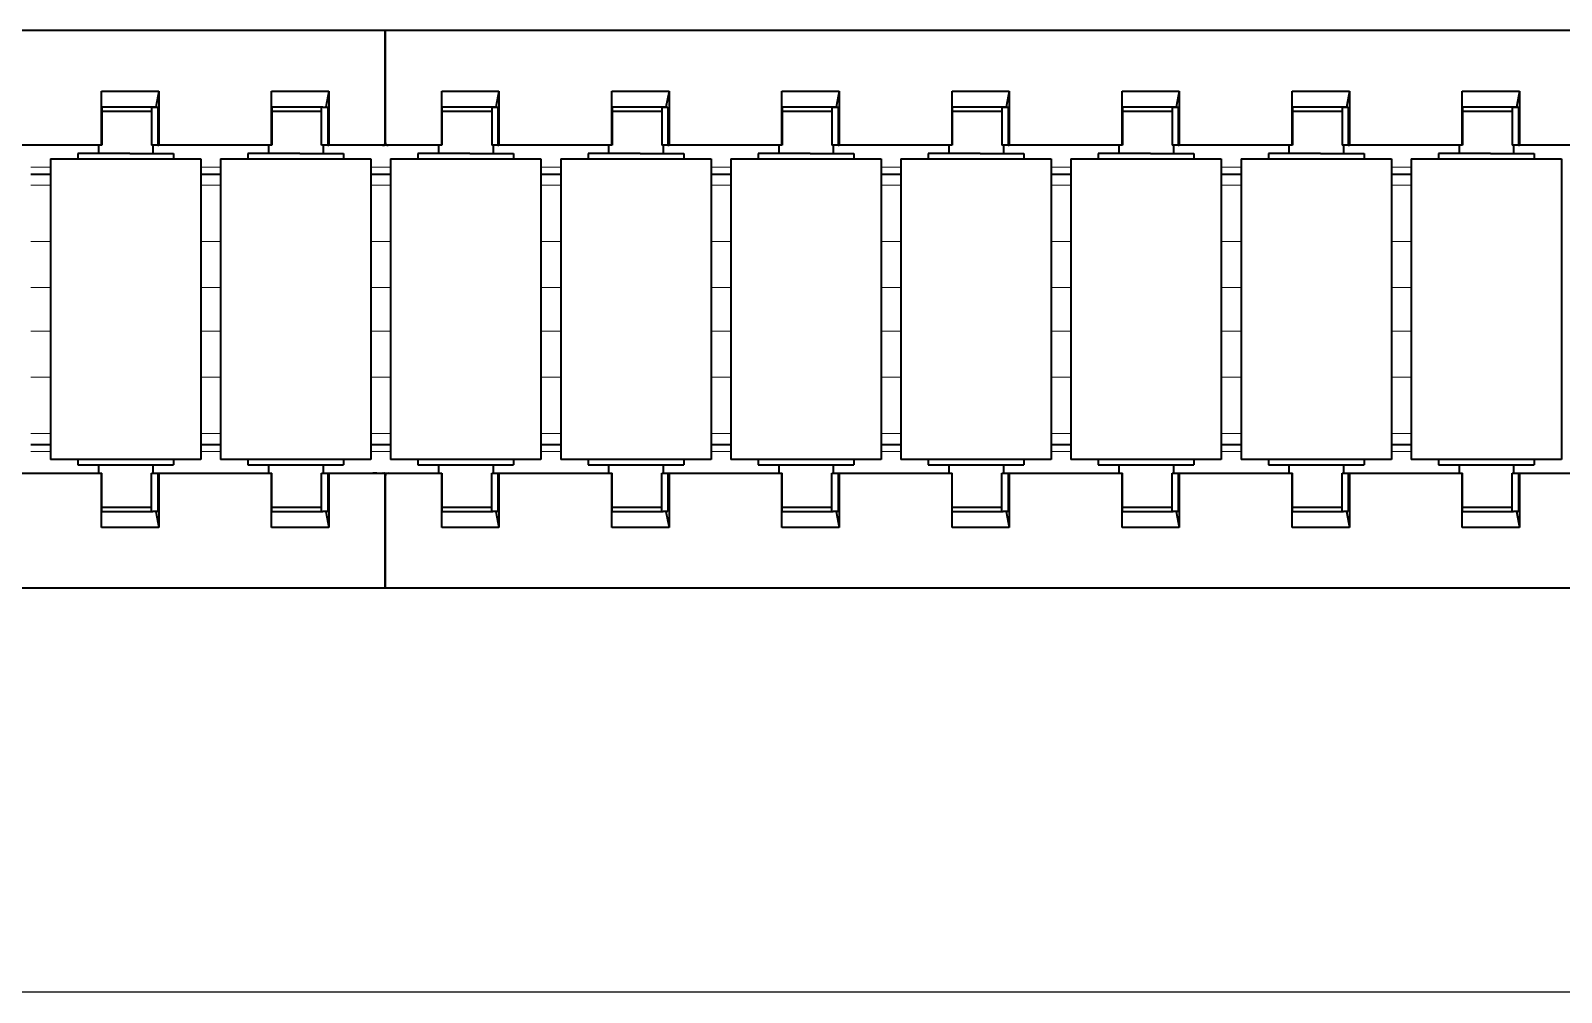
# Model space of a CAD drawing. Header units: inches. Extents: x 185496 to 352137, y 107182 to 179410.
# Drawn here: x 244704.1 to 244816.1, y 156778 to 156848.4 of the extents above; entities that cross this region are included whole.
import ezdxf

# ---------------------------------------------------------------- set-up
doc = ezdxf.new("R2010")
doc.units = ezdxf.units.IN
doc.header["$MEASUREMENT"] = 0

# ---------------------------------------------------------------- blocks, each defined once
blk = doc.blocks.new('liaojia')
at = {"color": 7, "lineweight": 35, "ltscale": 0.249049}
for p, q in [((799565.87, -280243.18), (799565.87, -280342.8)), ((799606.67, -280342.8), (799606.67, -280243.18)), ((799565.87, -280342.8), (799565.87, -280442.42)), ((799606.67, -280442.42), (799606.67, -280342.8))]:
    blk.add_line(p, q, dxfattribs=at)
at = {"color": 7, "lineweight": 35, "ltscale": 0.020671}
for p, q in [((799574.27, -280251.5), (799574.27, -280259.77)), ((799598.27, -280259.77), (799598.27, -280251.5)), ((799574.27, -280263.95), (799574.27, -280272.22)), ((799598.27, -280272.22), (799598.27, -280263.95)), ((799574.27, -280276.4), (799574.27, -280284.67)), ((799598.27, -280284.67), (799598.27, -280276.4)), ((799574.27, -280288.86), (799574.27, -280297.13)), ((799598.27, -280297.13), (799598.27, -280288.86)), ((799574.27, -280301.31), (799574.27, -280309.58)), ((799598.27, -280309.58), (799598.27, -280301.31)), ((799574.27, -280313.76), (799574.27, -280322.03)), ((799598.27, -280322.03), (799598.27, -280313.76)), ((799574.27, -280326.21), (799574.27, -280334.48)), ((799598.27, -280334.48), (799598.27, -280326.21)), ((799574.27, -280351.12), (799574.27, -280359.39)), ((799598.27, -280359.39), (799598.27, -280351.12)), ((799574.27, -280363.57), (799574.27, -280371.84)), ((799598.27, -280371.84), (799598.27, -280363.57))]:
    blk.add_line(p, q, dxfattribs=at)
at = {"color": 7, "lineweight": 35, "ltscale": 0.012552}
for p, q in [((799575.27, -280261.71), (799575.27, -280256.69)), ((799597.27, -280256.69), (799597.27, -280261.71)), ((799575.27, -280274.16), (799575.27, -280269.14)), ((799597.27, -280269.14), (799597.27, -280274.16)), ((799575.27, -280311.52), (799575.27, -280306.5)), ((799597.27, -280306.5), (799597.27, -280311.52)), ((799575.27, -280336.43), (799575.27, -280331.41)), ((799597.27, -280331.41), (799597.27, -280336.43)), ((799575.27, -280348.88), (799575.27, -280343.86)), ((799597.27, -280343.86), (799597.27, -280348.88)), ((799575.27, -280361.33), (799575.27, -280356.31)), ((799597.27, -280356.31), (799597.27, -280361.33))]:
    blk.add_line(p, q, dxfattribs=at)
at = {"color": 7, "lineweight": 35, "ltscale": 0.055}
for p, q in [((799575.27, -280256.69), (799597.27, -280256.69)), ((799575.27, -280267.69), (799597.27, -280267.69)), ((799575.27, -280269.14), (799597.27, -280269.14)), ((799575.27, -280280.14), (799597.27, -280280.14)), ((799575.27, -280281.6), (799597.27, -280281.6)), ((799575.27, -280292.6), (799597.27, -280292.6)), ((799575.27, -280294.05), (799597.27, -280294.05)), ((799575.27, -280305.05), (799597.27, -280305.05)), ((799575.27, -280306.5), (799597.27, -280306.5)), ((799575.27, -280317.5), (799597.27, -280317.5)), ((799575.27, -280318.95), (799597.27, -280318.95)), ((799575.27, -280329.95), (799597.27, -280329.95)), ((799575.27, -280331.41), (799597.27, -280331.41)), ((799575.27, -280342.41), (799597.27, -280342.41)), ((799575.27, -280343.86), (799597.27, -280343.86)), ((799575.27, -280354.86), (799597.27, -280354.86)), ((799575.27, -280356.31), (799597.27, -280356.31)), ((799575.27, -280367.31), (799597.27, -280367.31))]:
    blk.add_line(p, q, dxfattribs=at)
at = {"color": 7, "lineweight": 35, "ltscale": 0.007987}
for p, q in [((799574.87, -280261.89), (799574.87, -280258.69)), ((799597.67, -280261.89), (799597.67, -280258.69)), ((799574.87, -280274.34), (799574.87, -280271.14)), ((799597.67, -280274.34), (799597.67, -280271.14)), ((799574.87, -280286.79), (799574.87, -280283.6)), ((799597.67, -280286.79), (799597.67, -280283.6)), ((799574.87, -280299.24), (799574.87, -280296.05)), ((799597.67, -280299.24), (799597.67, -280296.05)), ((799574.87, -280324.15), (799574.87, -280320.95)), ((799597.67, -280324.15), (799597.67, -280320.95)), ((799574.87, -280336.6), (799574.87, -280333.41)), ((799597.67, -280336.6), (799597.67, -280333.41)), ((799574.87, -280361.51), (799574.87, -280358.31)), ((799597.67, -280361.51), (799597.67, -280358.31))]:
    blk.add_line(p, q, dxfattribs=at)
at = {"color": 7, "lineweight": 35, "ltscale": 0.000999832}
for p, q in [((799574.87, -280258.69), (799575.27, -280258.69)), ((799574.87, -280265.69), (799575.27, -280265.69)), ((799574.87, -280271.14), (799575.27, -280271.14)), ((799574.87, -280278.14), (799575.27, -280278.14)), ((799574.87, -280283.6), (799575.27, -280283.6)), ((799574.87, -280290.6), (799575.27, -280290.6)), ((799574.87, -280296.05), (799575.27, -280296.05)), ((799574.87, -280303.05), (799575.27, -280303.05)), ((799574.87, -280308.5), (799575.27, -280308.5)), ((799574.87, -280315.5), (799575.27, -280315.5)), ((799574.87, -280320.95), (799575.27, -280320.95)), ((799574.87, -280327.95), (799575.27, -280327.95)), ((799574.87, -280333.41), (799575.27, -280333.41)), ((799574.87, -280340.41), (799575.27, -280340.41)), ((799574.87, -280345.86), (799575.27, -280345.86)), ((799574.87, -280352.86), (799575.27, -280352.86)), ((799574.87, -280358.31), (799575.27, -280358.31)), ((799574.87, -280365.31), (799575.27, -280365.31))]:
    blk.add_line(p, q, dxfattribs=at)
at = {"color": 7, "lineweight": 35, "ltscale": 0.001}
for p, q in [((799597.27, -280258.69), (799597.67, -280258.69)), ((799597.27, -280265.69), (799597.67, -280265.69)), ((799597.27, -280271.14), (799597.67, -280271.14)), ((799597.27, -280278.14), (799597.67, -280278.14)), ((799597.27, -280283.6), (799597.67, -280283.6)), ((799597.27, -280290.6), (799597.67, -280290.6)), ((799597.27, -280296.05), (799597.67, -280296.05)), ((799597.27, -280303.05), (799597.67, -280303.05)), ((799597.27, -280308.5), (799597.67, -280308.5)), ((799597.27, -280315.5), (799597.67, -280315.5)), ((799597.27, -280320.95), (799597.67, -280320.95)), ((799597.27, -280327.95), (799597.67, -280327.95)), ((799597.27, -280333.41), (799597.67, -280333.41)), ((799597.27, -280340.41), (799597.67, -280340.41)), ((799597.27, -280345.86), (799597.67, -280345.86)), ((799597.27, -280352.86), (799597.67, -280352.86)), ((799597.27, -280358.31), (799597.67, -280358.31)), ((799597.27, -280365.31), (799597.67, -280365.31))]:
    blk.add_line(p, q, dxfattribs=at)
at = {"color": 7, "lineweight": 35, "ltscale": 0.002965}
for p, q in [((799570.31, -280259.77), (799571.47, -280259.99)), ((799601.07, -280259.99), (799602.24, -280259.77)), ((799570.31, -280272.22), (799571.47, -280272.44)), ((799601.07, -280272.44), (799602.24, -280272.22)), ((799570.31, -280284.67), (799571.47, -280284.89)), ((799601.07, -280284.89), (799602.24, -280284.67)), ((799570.31, -280297.13), (799571.47, -280297.34)), ((799601.07, -280297.34), (799602.24, -280297.13)), ((799570.31, -280309.58), (799571.47, -280309.8)), ((799601.07, -280309.8), (799602.24, -280309.58)), ((799570.31, -280322.03), (799571.47, -280322.25)), ((799601.07, -280322.25), (799602.24, -280322.03)), ((799570.31, -280334.48), (799571.47, -280334.7)), ((799601.07, -280334.7), (799602.24, -280334.48)), ((799570.31, -280346.94), (799571.47, -280347.15)), ((799601.07, -280347.15), (799602.24, -280346.94)), ((799570.31, -280359.39), (799571.47, -280359.61)), ((799601.07, -280359.61), (799602.24, -280359.39))]:
    blk.add_line(p, q, dxfattribs=at)
at = {"color": 7, "lineweight": 35, "ltscale": 0.009914}
for p, q in [((799570.31, -280259.77), (799574.27, -280259.77)), ((799598.27, -280259.77), (799602.24, -280259.77)), ((799574.27, -280263.95), (799570.31, -280263.95)), ((799602.24, -280263.95), (799598.27, -280263.95)), ((799570.31, -280272.22), (799574.27, -280272.22)), ((799598.27, -280272.22), (799602.24, -280272.22)), ((799574.27, -280276.4), (799570.31, -280276.4)), ((799602.24, -280276.4), (799598.27, -280276.4)), ((799570.31, -280284.67), (799574.27, -280284.67)), ((799598.27, -280284.67), (799602.24, -280284.67)), ((799574.27, -280288.86), (799570.31, -280288.86)), ((799602.24, -280288.86), (799598.27, -280288.86)), ((799570.31, -280297.13), (799574.27, -280297.13)), ((799598.27, -280297.13), (799602.24, -280297.13)), ((799574.27, -280301.31), (799570.31, -280301.31)), ((799602.24, -280301.31), (799598.27, -280301.31)), ((799570.31, -280309.58), (799574.27, -280309.58)), ((799598.27, -280309.58), (799602.24, -280309.58)), ((799574.27, -280313.76), (799570.31, -280313.76)), ((799602.24, -280313.76), (799598.27, -280313.76)), ((799570.31, -280322.03), (799574.27, -280322.03)), ((799598.27, -280322.03), (799602.24, -280322.03)), ((799574.27, -280326.21), (799570.31, -280326.21)), ((799602.24, -280326.21), (799598.27, -280326.21)), ((799570.31, -280334.48), (799574.27, -280334.48)), ((799598.27, -280334.48), (799602.24, -280334.48)), ((799574.27, -280338.67), (799570.31, -280338.67)), ((799602.24, -280338.67), (799598.27, -280338.67)), ((799570.31, -280346.94), (799574.27, -280346.94)), ((799598.27, -280346.94), (799602.24, -280346.94)), ((799574.27, -280351.12), (799570.31, -280351.12)), ((799602.24, -280351.12), (799598.27, -280351.12)), ((799570.31, -280359.39), (799574.27, -280359.39)), ((799598.27, -280359.39), (799602.24, -280359.39)), ((799574.27, -280363.57), (799570.31, -280363.57)), ((799602.24, -280363.57), (799598.27, -280363.57))]:
    blk.add_line(p, q, dxfattribs=at)
at = {"color": 7, "lineweight": 35, "ltscale": 0.01046}
for p, q in [((799570.31, -280263.95), (799570.31, -280259.77)), ((799602.24, -280259.77), (799602.24, -280263.95)), ((799570.31, -280276.4), (799570.31, -280272.22)), ((799602.24, -280272.22), (799602.24, -280276.4)), ((799570.31, -280288.86), (799570.31, -280284.67)), ((799602.24, -280284.67), (799602.24, -280288.86)), ((799570.31, -280301.31), (799570.31, -280297.13)), ((799602.24, -280297.13), (799602.24, -280301.31)), ((799570.31, -280313.76), (799570.31, -280309.58)), ((799602.24, -280309.58), (799602.24, -280313.76)), ((799570.31, -280326.21), (799570.31, -280322.03)), ((799602.24, -280322.03), (799602.24, -280326.21)), ((799570.31, -280338.67), (799570.31, -280334.48)), ((799602.24, -280334.48), (799602.24, -280338.67)), ((799570.31, -280351.12), (799570.31, -280346.94)), ((799602.24, -280346.94), (799602.24, -280351.12)), ((799570.31, -280363.57), (799570.31, -280359.39)), ((799602.24, -280359.39), (799602.24, -280363.57))]:
    blk.add_line(p, q, dxfattribs=at)
at = {"color": 7, "lineweight": 35, "ltscale": 0.007}
for p, q in [((799571.47, -280259.84), (799574.27, -280259.84)), ((799571.47, -280260.3), (799574.27, -280260.3)), ((799598.27, -280259.84), (799601.07, -280259.84)), ((799601.07, -280260.3), (799598.27, -280260.3)), ((799571.47, -280263.94), (799574.27, -280263.94)), ((799601.07, -280263.94), (799598.27, -280263.94)), ((799571.47, -280272.3), (799574.27, -280272.3)), ((799571.47, -280272.75), (799574.27, -280272.75)), ((799598.27, -280272.3), (799601.07, -280272.3)), ((799601.07, -280272.75), (799598.27, -280272.75)), ((799571.47, -280276.39), (799574.27, -280276.39)), ((799601.07, -280276.39), (799598.27, -280276.39)), ((799571.47, -280284.75), (799574.27, -280284.75)), ((799598.27, -280284.75), (799601.07, -280284.75)), ((799571.47, -280285.2), (799574.27, -280285.2)), ((799601.07, -280285.2), (799598.27, -280285.2)), ((799571.47, -280288.84), (799574.27, -280288.84)), ((799601.07, -280288.84), (799598.27, -280288.84)), ((799571.47, -280297.2), (799574.27, -280297.2)), ((799598.27, -280297.2), (799601.07, -280297.2)), ((799571.47, -280297.66), (799574.27, -280297.66)), ((799601.07, -280297.66), (799598.27, -280297.66)), ((799571.47, -280301.29), (799574.27, -280301.29)), ((799601.07, -280301.29), (799598.27, -280301.29)), ((799571.47, -280309.65), (799574.27, -280309.65)), ((799598.27, -280309.65), (799601.07, -280309.65)), ((799571.47, -280310.11), (799574.27, -280310.11)), ((799601.07, -280310.11), (799598.27, -280310.11)), ((799571.47, -280313.75), (799574.27, -280313.75)), ((799601.07, -280313.75), (799598.27, -280313.75)), ((799571.47, -280322.11), (799574.27, -280322.11)), ((799598.27, -280322.11), (799601.07, -280322.11)), ((799571.47, -280322.56), (799574.27, -280322.56)), ((799601.07, -280322.56), (799598.27, -280322.56)), ((799571.47, -280326.2), (799574.27, -280326.2)), ((799601.07, -280326.2), (799598.27, -280326.2)), ((799571.47, -280334.56), (799574.27, -280334.56)), ((799571.47, -280335.01), (799574.27, -280335.01)), ((799598.27, -280334.56), (799601.07, -280334.56)), ((799601.07, -280335.01), (799598.27, -280335.01)), ((799571.47, -280338.65), (799574.27, -280338.65)), ((799598.27, -280338.65), (799601.07, -280338.65)), ((799571.47, -280347.01), (799574.27, -280347.01)), ((799574.27, -280347.47), (799571.47, -280347.47)), ((799598.27, -280347.01), (799601.07, -280347.01)), ((799601.07, -280347.47), (799598.27, -280347.47)), ((799571.47, -280351.1), (799574.27, -280351.1)), ((799601.07, -280351.1), (799598.27, -280351.1)), ((799571.47, -280359.46), (799574.27, -280359.46)), ((799571.47, -280359.92), (799574.27, -280359.92)), ((799598.27, -280359.46), (799601.07, -280359.46)), ((799601.07, -280359.92), (799598.27, -280359.92)), ((799571.47, -280363.56), (799574.27, -280363.56)), ((799601.07, -280363.56), (799598.27, -280363.56))]:
    blk.add_line(p, q, dxfattribs=at)
at = {"color": 7, "lineweight": 35, "ltscale": 0.000893784}
for p, q in [((799571.47, -280260.2), (799571.47, -280259.84)), ((799601.07, -280259.84), (799601.07, -280260.2)), ((799571.47, -280272.65), (799571.47, -280272.3)), ((799601.07, -280272.3), (799601.07, -280272.65)), ((799571.47, -280297.56), (799571.47, -280297.2)), ((799601.07, -280297.2), (799601.07, -280297.56))]:
    blk.add_line(p, q, dxfattribs=at)
at = {"color": 7, "lineweight": 35, "ltscale": 0.000356865}
for p, q in [((799571.47, -280259.99), (799571.47, -280259.84)), ((799571.47, -280272.44), (799571.47, -280272.3)), ((799571.47, -280284.89), (799571.47, -280284.75)), ((799571.47, -280297.34), (799571.47, -280297.2)), ((799571.47, -280334.7), (799571.47, -280334.56)), ((799571.47, -280347.15), (799571.47, -280347.01)), ((799571.47, -280359.61), (799571.47, -280359.46))]:
    blk.add_line(p, q, dxfattribs=at)
at = {"color": 7, "lineweight": 35, "ltscale": 0.000536919}
for p, q in [((799571.47, -280259.99), (799571.47, -280260.2)), ((799571.47, -280272.44), (799571.47, -280272.65)), ((799571.47, -280297.34), (799571.47, -280297.56)), ((799571.47, -280309.8), (799571.47, -280310.01))]:
    blk.add_line(p, q, dxfattribs=at)
at = {"color": 7, "lineweight": 35, "ltscale": 0.009386}
for p, q in [((799571.47, -280260.2), (799571.47, -280263.96)), ((799601.07, -280263.96), (799601.07, -280260.2)), ((799571.47, -280272.65), (799571.47, -280276.41)), ((799601.07, -280276.41), (799601.07, -280272.65)), ((799571.47, -280285.11), (799571.47, -280288.86)), ((799601.07, -280288.86), (799601.07, -280285.11)), ((799571.47, -280297.56), (799571.47, -280301.31)), ((799601.07, -280301.31), (799601.07, -280297.56)), ((799571.47, -280310.01), (799571.47, -280313.76)), ((799601.07, -280313.76), (799601.07, -280310.01)), ((799571.47, -280322.46), (799571.47, -280326.22)), ((799601.07, -280326.22), (799601.07, -280322.46)), ((799571.47, -280334.92), (799571.47, -280338.67)), ((799601.07, -280338.67), (799601.07, -280334.92)), ((799571.47, -280347.37), (799571.47, -280351.12)), ((799601.07, -280351.12), (799601.07, -280347.37)), ((799571.47, -280359.82), (799571.47, -280363.57)), ((799601.07, -280363.57), (799601.07, -280359.82))]:
    blk.add_line(p, q, dxfattribs=at)
at = {"color": 7, "lineweight": 35, "ltscale": 0.005168}
for p, q in [((799571.77, -280262.37), (799571.77, -280260.3)), ((799571.77, -280274.82), (799571.77, -280272.75)), ((799571.77, -280287.27), (799571.77, -280285.2)), ((799571.77, -280299.72), (799571.77, -280297.66)), ((799571.77, -280312.18), (799571.77, -280310.11)), ((799571.77, -280324.63), (799571.77, -280322.56)), ((799571.77, -280337.08), (799571.77, -280335.01)), ((799571.77, -280349.53), (799571.77, -280347.47)), ((799571.77, -280361.99), (799571.77, -280359.92))]:
    blk.add_line(p, q, dxfattribs=at)
at = {"color": 7, "lineweight": 35, "ltscale": 0.004297}
for p, q in [((799571.77, -280262.02), (799571.77, -280260.3)), ((799600.77, -280260.3), (799600.77, -280262.02)), ((799571.77, -280274.47), (799571.77, -280272.75)), ((799600.77, -280272.75), (799600.77, -280274.47)), ((799571.77, -280286.92), (799571.77, -280285.2)), ((799600.77, -280285.2), (799600.77, -280286.92)), ((799571.77, -280299.37), (799571.77, -280297.66)), ((799600.77, -280297.66), (799600.77, -280299.37)), ((799571.77, -280311.83), (799571.77, -280310.11)), ((799600.77, -280310.11), (799600.77, -280311.83)), ((799571.77, -280324.28), (799571.77, -280322.56)), ((799600.77, -280322.56), (799600.77, -280324.28)), ((799571.77, -280336.73), (799571.77, -280335.01)), ((799600.77, -280335.01), (799600.77, -280336.73)), ((799571.77, -280349.18), (799571.77, -280347.47)), ((799600.77, -280347.47), (799600.77, -280349.18)), ((799571.77, -280361.64), (799571.77, -280359.92)), ((799600.77, -280359.92), (799600.77, -280361.64))]:
    blk.add_line(p, q, dxfattribs=at)
at = {"color": 7, "lineweight": 35, "ltscale": 0.000187874}
for p, q in [((799574.27, -280259.84), (799574.27, -280259.77)), ((799598.27, -280259.84), (799598.27, -280259.77)), ((799574.27, -280272.3), (799574.27, -280272.22)), ((799598.27, -280272.3), (799598.27, -280272.22)), ((799574.27, -280284.75), (799574.27, -280284.67)), ((799598.27, -280284.75), (799598.27, -280284.67)), ((799574.27, -280297.2), (799574.27, -280297.13)), ((799598.27, -280297.2), (799598.27, -280297.13)), ((799574.27, -280334.56), (799574.27, -280334.48)), ((799598.27, -280334.56), (799598.27, -280334.48)), ((799574.27, -280347.01), (799574.27, -280346.94)), ((799598.27, -280347.01), (799598.27, -280346.94)), ((799574.27, -280359.46), (799574.27, -280359.39)), ((799598.27, -280359.46), (799598.27, -280359.39))]:
    blk.add_line(p, q, dxfattribs=at)
at = {"color": 7, "lineweight": 35, "ltscale": 0.001138}
for p, q in [((799574.27, -280259.84), (799574.27, -280260.3)), ((799598.27, -280260.3), (799598.27, -280259.84)), ((799574.27, -280272.3), (799574.27, -280272.75)), ((799598.27, -280272.75), (799598.27, -280272.3)), ((799574.27, -280284.75), (799574.27, -280285.2)), ((799598.27, -280285.2), (799598.27, -280284.75)), ((799574.27, -280297.2), (799574.27, -280297.66)), ((799598.27, -280297.66), (799598.27, -280297.2)), ((799574.27, -280309.65), (799574.27, -280310.11)), ((799598.27, -280310.11), (799598.27, -280309.65)), ((799574.27, -280322.11), (799574.27, -280322.56)), ((799598.27, -280322.56), (799598.27, -280322.11)), ((799574.27, -280334.56), (799574.27, -280335.01)), ((799598.27, -280335.01), (799598.27, -280334.56)), ((799574.27, -280347.01), (799574.27, -280347.47)), ((799598.27, -280347.47), (799598.27, -280347.01)), ((799574.27, -280359.46), (799574.27, -280359.92)), ((799598.27, -280359.92), (799598.27, -280359.46))]:
    blk.add_line(p, q, dxfattribs=at)
at = {"color": 7, "lineweight": 35, "ltscale": 0.0015}
for p, q in [((799574.27, -280260.19), (799574.87, -280260.19)), ((799597.67, -280260.19), (799598.27, -280260.19)), ((799574.27, -280264.19), (799574.87, -280264.19)), ((799597.67, -280264.19), (799598.27, -280264.19)), ((799574.27, -280272.64), (799574.87, -280272.64)), ((799597.67, -280272.64), (799598.27, -280272.64)), ((799574.27, -280276.64), (799574.87, -280276.64)), ((799597.67, -280276.64), (799598.27, -280276.64)), ((799574.27, -280285.1), (799574.87, -280285.1)), ((799597.67, -280285.1), (799598.27, -280285.1)), ((799574.27, -280289.1), (799574.87, -280289.1)), ((799597.67, -280289.1), (799598.27, -280289.1)), ((799574.27, -280297.55), (799574.87, -280297.55)), ((799597.67, -280297.55), (799598.27, -280297.55)), ((799574.27, -280301.55), (799574.87, -280301.55)), ((799597.67, -280301.55), (799598.27, -280301.55)), ((799574.27, -280310), (799574.87, -280310)), ((799597.67, -280310), (799598.27, -280310)), ((799574.27, -280314), (799574.87, -280314)), ((799597.67, -280314), (799598.27, -280314)), ((799574.27, -280322.45), (799574.87, -280322.45)), ((799597.67, -280322.45), (799598.27, -280322.45)), ((799574.27, -280326.45), (799574.87, -280326.45)), ((799597.67, -280326.45), (799598.27, -280326.45)), ((799574.27, -280334.91), (799574.87, -280334.91)), ((799597.67, -280334.91), (799598.27, -280334.91)), ((799574.27, -280338.91), (799574.87, -280338.91)), ((799597.67, -280338.91), (799598.27, -280338.91)), ((799574.27, -280347.36), (799574.87, -280347.36)), ((799597.67, -280347.36), (799598.27, -280347.36)), ((799574.27, -280351.36), (799574.87, -280351.36)), ((799597.67, -280351.36), (799598.27, -280351.36)), ((799574.27, -280359.81), (799574.87, -280359.81)), ((799597.67, -280359.81), (799598.27, -280359.81)), ((799574.27, -280363.81), (799574.87, -280363.81)), ((799597.67, -280363.81), (799598.27, -280363.81))]:
    blk.add_line(p, q, dxfattribs=at)
at = {"color": 7, "lineweight": 35, "ltscale": 0.000243759}
for p, q in [((799601.07, -280260.3), (799601.07, -280260.2)), ((799601.07, -280272.75), (799601.07, -280272.65)), ((799601.07, -280285.2), (799601.07, -280285.11)), ((799601.07, -280297.66), (799601.07, -280297.56)), ((799601.07, -280359.92), (799601.07, -280359.82))]:
    blk.add_line(p, q, dxfattribs=at)
at = {"color": 7, "lineweight": 13, "ltscale": 0.009093}
for p, q in [((799601.07, -280263.94), (799601.07, -280260.3)), ((799601.07, -280276.39), (799601.07, -280272.75)), ((799601.07, -280288.84), (799601.07, -280285.2)), ((799601.07, -280301.29), (799601.07, -280297.66)), ((799601.07, -280313.75), (799601.07, -280310.11)), ((799601.07, -280326.2), (799601.07, -280322.56)), ((799601.07, -280338.65), (799601.07, -280335.01)), ((799601.07, -280351.1), (799601.07, -280347.47)), ((799601.07, -280363.56), (799601.07, -280359.92))]:
    blk.add_line(p, q, dxfattribs=at)
at = {"color": 7, "lineweight": 35, "ltscale": 0.004796}
for p, q in [((799571.77, -280263.94), (799571.77, -280262.02)), ((799600.77, -280262.02), (799600.77, -280263.94)), ((799571.77, -280276.39), (799571.77, -280274.47)), ((799600.77, -280274.47), (799600.77, -280276.39)), ((799571.77, -280288.84), (799571.77, -280286.92)), ((799600.77, -280286.92), (799600.77, -280288.84)), ((799571.77, -280301.29), (799571.77, -280299.37)), ((799600.77, -280299.37), (799600.77, -280301.29)), ((799571.77, -280313.75), (799571.77, -280311.83)), ((799600.77, -280311.83), (799600.77, -280313.75)), ((799571.77, -280338.65), (799571.77, -280336.73)), ((799600.77, -280336.73), (799600.77, -280338.65)), ((799571.77, -280351.1), (799571.77, -280349.18)), ((799600.77, -280349.18), (799600.77, -280351.1)), ((799571.77, -280363.56), (799571.77, -280361.64)), ((799600.77, -280361.64), (799600.77, -280363.56))]:
    blk.add_line(p, q, dxfattribs=at)
at = {"color": 7, "lineweight": 35, "ltscale": 0.003925}
for p, q in [((799571.77, -280263.94), (799571.77, -280262.37)), ((799571.77, -280276.39), (799571.77, -280274.82)), ((799571.77, -280288.84), (799571.77, -280287.27)), ((799571.77, -280301.29), (799571.77, -280299.72)), ((799571.77, -280313.75), (799571.77, -280312.18)), ((799571.77, -280326.2), (799571.77, -280324.63)), ((799571.77, -280338.65), (799571.77, -280337.08)), ((799571.77, -280351.1), (799571.77, -280349.53)), ((799571.77, -280363.56), (799571.77, -280361.99))]:
    blk.add_line(p, q, dxfattribs=at)
at = {"color": 7, "lineweight": 35, "ltscale": 0.009513}
for p, q in [((799574.87, -280261.89), (799574.87, -280265.69)), ((799597.67, -280265.69), (799597.67, -280261.89)), ((799574.87, -280274.34), (799574.87, -280278.14)), ((799597.67, -280278.14), (799597.67, -280274.34)), ((799574.87, -280286.79), (799574.87, -280290.6)), ((799597.67, -280290.6), (799597.67, -280286.79)), ((799574.87, -280299.24), (799574.87, -280303.05)), ((799597.67, -280303.05), (799597.67, -280299.24)), ((799574.87, -280311.7), (799574.87, -280315.5)), ((799597.67, -280315.5), (799597.67, -280311.7)), ((799574.87, -280324.15), (799574.87, -280327.95)), ((799597.67, -280327.95), (799597.67, -280324.15)), ((799574.87, -280336.6), (799574.87, -280340.41)), ((799597.67, -280340.41), (799597.67, -280336.6)), ((799574.87, -280361.51), (799574.87, -280365.31)), ((799597.67, -280365.31), (799597.67, -280361.51))]:
    blk.add_line(p, q, dxfattribs=at)
at = {"color": 7, "lineweight": 35, "ltscale": 0.014948}
for p, q in [((799575.27, -280267.69), (799575.27, -280261.71)), ((799597.27, -280261.71), (799597.27, -280267.69)), ((799575.27, -280280.14), (799575.27, -280274.16)), ((799597.27, -280274.16), (799597.27, -280280.14)), ((799575.27, -280292.6), (799575.27, -280286.62)), ((799597.27, -280286.62), (799597.27, -280292.6)), ((799575.27, -280305.05), (799575.27, -280299.07)), ((799597.27, -280299.07), (799597.27, -280305.05)), ((799575.27, -280317.5), (799575.27, -280311.52)), ((799597.27, -280311.52), (799597.27, -280317.5)), ((799575.27, -280329.95), (799575.27, -280323.97)), ((799597.27, -280323.97), (799597.27, -280329.95)), ((799575.27, -280342.41), (799575.27, -280336.43)), ((799597.27, -280336.43), (799597.27, -280342.41)), ((799575.27, -280354.86), (799575.27, -280348.88)), ((799597.27, -280348.88), (799597.27, -280354.86)), ((799575.27, -280367.31), (799575.27, -280361.33)), ((799597.27, -280361.33), (799597.27, -280367.31))]:
    blk.add_line(p, q, dxfattribs=at)
at = {"color": 7, "lineweight": 35, "ltscale": 4.15802e-05}
for p, q in [((799574.27, -280263.94), (799574.27, -280263.95)), ((799598.27, -280263.95), (799598.27, -280263.94)), ((799601.07, -280263.94), (799601.07, -280263.95)), ((799574.27, -280276.39), (799574.27, -280276.4)), ((799598.27, -280276.4), (799598.27, -280276.39)), ((799601.07, -280276.39), (799601.07, -280276.4)), ((799574.27, -280301.29), (799574.27, -280301.31)), ((799598.27, -280301.31), (799598.27, -280301.29)), ((799601.07, -280301.29), (799601.07, -280301.31))]:
    blk.add_line(p, q, dxfattribs=at)
at = {"color": 7, "lineweight": 13, "ltscale": 0.003631}
for p, q in [((799575.87, -280269.14), (799575.87, -280267.69)), ((799577.19, -280269.14), (799577.19, -280267.69)), ((799581.31, -280269.14), (799581.31, -280267.69)), ((799584.67, -280269.14), (799584.67, -280267.69)), ((799587.88, -280269.14), (799587.88, -280267.69)), ((799591.24, -280269.14), (799591.24, -280267.69)), ((799595.36, -280269.14), (799595.36, -280267.69)), ((799596.67, -280269.14), (799596.67, -280267.69)), ((799575.87, -280281.6), (799575.87, -280280.14)), ((799577.19, -280281.6), (799577.19, -280280.14)), ((799581.31, -280281.6), (799581.31, -280280.14)), ((799584.67, -280281.6), (799584.67, -280280.14)), ((799587.88, -280281.6), (799587.88, -280280.14)), ((799591.24, -280281.6), (799591.24, -280280.14)), ((799595.36, -280281.6), (799595.36, -280280.14)), ((799596.67, -280281.6), (799596.67, -280280.14)), ((799575.87, -280294.05), (799575.87, -280292.6)), ((799577.19, -280294.05), (799577.19, -280292.6)), ((799581.31, -280294.05), (799581.31, -280292.6)), ((799584.67, -280294.05), (799584.67, -280292.6)), ((799587.88, -280294.05), (799587.88, -280292.6)), ((799591.24, -280294.05), (799591.24, -280292.6)), ((799595.36, -280294.05), (799595.36, -280292.6)), ((799596.67, -280294.05), (799596.67, -280292.6)), ((799575.87, -280306.5), (799575.87, -280305.05)), ((799577.19, -280306.5), (799577.19, -280305.05)), ((799581.31, -280306.5), (799581.31, -280305.05)), ((799584.67, -280306.5), (799584.67, -280305.05)), ((799587.88, -280306.5), (799587.88, -280305.05)), ((799591.24, -280306.5), (799591.24, -280305.05)), ((799595.36, -280306.5), (799595.36, -280305.05)), ((799596.67, -280306.5), (799596.67, -280305.05)), ((799575.87, -280318.95), (799575.87, -280317.5)), ((799577.19, -280318.95), (799577.19, -280317.5)), ((799581.31, -280318.95), (799581.31, -280317.5)), ((799584.67, -280318.95), (799584.67, -280317.5)), ((799587.88, -280318.95), (799587.88, -280317.5)), ((799591.24, -280318.95), (799591.24, -280317.5)), ((799595.36, -280318.95), (799595.36, -280317.5)), ((799596.67, -280318.95), (799596.67, -280317.5)), ((799575.87, -280331.41), (799575.87, -280329.95)), ((799577.19, -280331.41), (799577.19, -280329.95)), ((799581.31, -280331.41), (799581.31, -280329.95)), ((799584.67, -280331.41), (799584.67, -280329.95)), ((799587.88, -280331.41), (799587.88, -280329.95)), ((799591.24, -280331.41), (799591.24, -280329.95)), ((799595.36, -280331.41), (799595.36, -280329.95)), ((799596.67, -280331.41), (799596.67, -280329.95)), ((799575.87, -280343.86), (799575.87, -280342.41)), ((799577.19, -280343.86), (799577.19, -280342.41)), ((799581.31, -280343.86), (799581.31, -280342.41)), ((799584.67, -280343.86), (799584.67, -280342.41)), ((799587.88, -280343.86), (799587.88, -280342.41)), ((799591.24, -280343.86), (799591.24, -280342.41)), ((799595.36, -280343.86), (799595.36, -280342.41)), ((799596.67, -280343.86), (799596.67, -280342.41)), ((799575.87, -280356.31), (799575.87, -280354.86)), ((799577.19, -280356.31), (799577.19, -280354.86)), ((799581.31, -280356.31), (799581.31, -280354.86)), ((799584.67, -280356.31), (799584.67, -280354.86)), ((799587.88, -280356.31), (799587.88, -280354.86)), ((799591.24, -280356.31), (799591.24, -280354.86)), ((799595.36, -280356.31), (799595.36, -280354.86)), ((799596.67, -280356.31), (799596.67, -280354.86)), ((799575.87, -280368.76), (799575.87, -280367.31)), ((799577.19, -280368.76), (799577.19, -280367.31)), ((799581.31, -280368.76), (799581.31, -280367.31)), ((799584.67, -280368.76), (799584.67, -280367.31)), ((799587.88, -280368.76), (799587.88, -280367.31)), ((799591.24, -280368.76), (799591.24, -280367.31)), ((799595.36, -280368.76), (799595.36, -280367.31)), ((799596.67, -280368.76), (799596.67, -280367.31))]:
    blk.add_line(p, q, dxfattribs=at)
at = {"color": 7, "lineweight": 35, "ltscale": 0.003631}
for p, q in [((799576.37, -280269.14), (799576.37, -280267.69)), ((799596.17, -280269.14), (799596.17, -280267.69)), ((799576.37, -280281.6), (799576.37, -280280.14)), ((799596.17, -280281.6), (799596.17, -280280.14)), ((799576.37, -280294.05), (799576.37, -280292.6)), ((799596.17, -280294.05), (799596.17, -280292.6)), ((799576.37, -280306.5), (799576.37, -280305.05)), ((799596.17, -280306.5), (799596.17, -280305.05)), ((799576.37, -280318.95), (799576.37, -280317.5)), ((799596.17, -280318.95), (799596.17, -280317.5)), ((799576.37, -280331.41), (799576.37, -280329.95)), ((799596.17, -280331.41), (799596.17, -280329.95)), ((799576.37, -280343.86), (799576.37, -280342.41)), ((799596.17, -280343.86), (799596.17, -280342.41)), ((799576.37, -280356.31), (799576.37, -280354.86)), ((799596.17, -280356.31), (799596.17, -280354.86)), ((799576.37, -280368.76), (799576.37, -280367.31)), ((799596.17, -280368.76), (799596.17, -280367.31))]:
    blk.add_line(p, q, dxfattribs=at)
at = {"color": 7, "lineweight": 35, "ltscale": 0.012551}
for p, q in [((799575.27, -280286.62), (799575.27, -280281.6)), ((799597.27, -280281.6), (799597.27, -280286.62)), ((799575.27, -280299.07), (799575.27, -280294.05)), ((799597.27, -280294.05), (799597.27, -280299.07)), ((799575.27, -280323.97), (799575.27, -280318.95)), ((799597.27, -280318.95), (799597.27, -280323.97))]:
    blk.add_line(p, q, dxfattribs=at)
at = {"color": 7, "lineweight": 35, "ltscale": 0.000893974}
for p, q in [((799571.47, -280285.11), (799571.47, -280284.75)), ((799601.07, -280284.75), (799601.07, -280285.11)), ((799571.47, -280310.01), (799571.47, -280309.65)), ((799601.07, -280309.65), (799601.07, -280310.01)), ((799571.47, -280334.92), (799571.47, -280334.56)), ((799601.07, -280334.56), (799601.07, -280334.92)), ((799571.47, -280347.37), (799571.47, -280347.01)), ((799601.07, -280347.01), (799601.07, -280347.37)), ((799571.47, -280359.82), (799571.47, -280359.46)), ((799601.07, -280359.46), (799601.07, -280359.82))]:
    blk.add_line(p, q, dxfattribs=at)
at = {"color": 7, "lineweight": 35, "ltscale": 0.000537109}
for p, q in [((799571.47, -280284.89), (799571.47, -280285.11)), ((799571.47, -280322.25), (799571.47, -280322.46)), ((799571.47, -280334.7), (799571.47, -280334.92)), ((799571.47, -280347.37), (799571.47, -280347.15)), ((799571.47, -280359.61), (799571.47, -280359.82))]:
    blk.add_line(p, q, dxfattribs=at)
at = {"color": 7, "lineweight": 35, "ltscale": 4.13895e-05}
for p, q in [((799574.27, -280288.84), (799574.27, -280288.86)), ((799598.27, -280288.86), (799598.27, -280288.84)), ((799601.07, -280288.84), (799601.07, -280288.86)), ((799574.27, -280313.75), (799574.27, -280313.76)), ((799598.27, -280313.76), (799598.27, -280313.75)), ((799601.07, -280313.75), (799601.07, -280313.76)), ((799574.27, -280338.65), (799574.27, -280338.67)), ((799598.27, -280338.67), (799598.27, -280338.65)), ((799601.07, -280338.67), (799601.07, -280338.65)), ((799574.27, -280351.1), (799574.27, -280351.12)), ((799598.27, -280351.12), (799598.27, -280351.1)), ((799601.07, -280351.1), (799601.07, -280351.12)), ((799574.27, -280363.56), (799574.27, -280363.57)), ((799598.27, -280363.57), (799598.27, -280363.56)), ((799601.07, -280363.56), (799601.07, -280363.57))]:
    blk.add_line(p, q, dxfattribs=at)
at = {"color": 7, "lineweight": 35, "ltscale": 0.007988}
for p, q in [((799574.87, -280311.7), (799574.87, -280308.5)), ((799597.67, -280311.7), (799597.67, -280308.5)), ((799574.87, -280349.05), (799574.87, -280345.86)), ((799597.67, -280349.05), (799597.67, -280345.86))]:
    blk.add_line(p, q, dxfattribs=at)
at = {"color": 7, "lineweight": 35, "ltscale": 0.000357056}
for p, q in [((799571.47, -280309.8), (799571.47, -280309.65)), ((799571.47, -280322.25), (799571.47, -280322.11))]:
    blk.add_line(p, q, dxfattribs=at)
at = {"color": 7, "lineweight": 35, "ltscale": 0.000187683}
for p, q in [((799574.27, -280309.65), (799574.27, -280309.58)), ((799598.27, -280309.65), (799598.27, -280309.58)), ((799574.27, -280322.11), (799574.27, -280322.03)), ((799598.27, -280322.11), (799598.27, -280322.03))]:
    blk.add_line(p, q, dxfattribs=at)
at = {"color": 7, "lineweight": 35, "ltscale": 0.000243568}
for p, q in [((799601.07, -280310.11), (799601.07, -280310.01)), ((799601.07, -280322.56), (799601.07, -280322.46)), ((799601.07, -280335.01), (799601.07, -280334.92)), ((799601.07, -280347.47), (799601.07, -280347.37))]:
    blk.add_line(p, q, dxfattribs=at)
at = {"color": 7, "lineweight": 35, "ltscale": 0.000894165}
for p, q in [((799571.47, -280322.46), (799571.47, -280322.11)), ((799601.07, -280322.11), (799601.07, -280322.46))]:
    blk.add_line(p, q, dxfattribs=at)
at = {"color": 7, "lineweight": 35, "ltscale": 0.004797}
for p, q in [((799571.77, -280326.2), (799571.77, -280324.28)), ((799600.77, -280324.28), (799600.77, -280326.2))]:
    blk.add_line(p, q, dxfattribs=at)
at = {"color": 7, "lineweight": 35, "ltscale": 4.11987e-05}
for p, q in [((799574.27, -280326.2), (799574.27, -280326.21)), ((799598.27, -280326.21), (799598.27, -280326.2)), ((799601.07, -280326.2), (799601.07, -280326.21))]:
    blk.add_line(p, q, dxfattribs=at)
at = {"color": 7, "lineweight": 35, "ltscale": 0.009838}
for p, q in [((799574.27, -280338.67), (799574.27, -280342.6)), ((799598.27, -280342.6), (799598.27, -280338.67)), ((799574.27, -280343), (799574.27, -280346.94)), ((799598.27, -280346.94), (799598.27, -280343))]:
    blk.add_line(p, q, dxfattribs=at)
at = {"color": 7, "lineweight": 35, "ltscale": 0.000326729}
blk.add_line((799565.87, -280342.56), (799565.87, -280342.7), dxfattribs=at)
at = {"color": 7, "lineweight": 35, "ltscale": 0.0205}
for p, q in [((799565.87, -280342.8), (799574.07, -280342.8)), ((799574.07, -280342.8), (799565.87, -280342.8)), ((799598.47, -280342.8), (799606.67, -280342.8)), ((799606.67, -280342.8), (799598.47, -280342.8))]:
    blk.add_line(p, q, dxfattribs=at)
at = {"color": 7, "lineweight": 35, "ltscale": 0.000653648}
blk.add_line((799565.87, -280342.8), (799565.87, -280343.06), dxfattribs=at)
at = {"color": 7, "lineweight": 35, "ltscale": 0.000653458}
for p, q in [((799574.27, -280342.6), (799574.27, -280342.86)), ((799598.27, -280342.86), (799598.27, -280342.6))]:
    blk.add_line(p, q, dxfattribs=at)
at = {"color": 7, "lineweight": 35, "ltscale": 0.000336075}
blk.add_line((799574.27, -280342.86), (799574.27, -280343), dxfattribs=at)
at = {"color": 7, "lineweight": 35, "ltscale": 0.001377}
blk.add_line((799598.27, -280343.41), (799598.27, -280342.86), dxfattribs=at)
at = {"color": 7, "lineweight": 35, "ltscale": 0.000747108}
blk.add_line((799598.27, -280343.41), (799598.27, -280343.71), dxfattribs=at)
at = {"color": 7, "lineweight": 35, "ltscale": 0.00082798}
blk.add_line((799598.27, -280344.04), (799598.27, -280343.71), dxfattribs=at)
at = {"color": 7, "lineweight": 35, "ltscale": 0.009512}
for p, q in [((799574.87, -280349.05), (799574.87, -280352.86)), ((799597.67, -280352.86), (799597.67, -280349.05))]:
    blk.add_line(p, q, dxfattribs=at)
at = {"color": 7, "lineweight": 35}
for centre, start_param, end_param in [((799574.07, -280342.6), 4.712389, 6.283185), ((799574.07, -280343), 6.283185, 7.853982), ((799574.07, -280342.86), 5.932216, 6.283185), ((799598.47, -280342.6), 3.141593, 4.712389), ((799598.47, -280343), 1.570796, 3.141593), ((799598.47, -280342.86), 3.141593, 3.492593)]:
    blk.add_ellipse(centre, major_axis=(0.2, 0), ratio=0.996195, start_param=start_param, end_param=end_param, dxfattribs=at)

msp = doc.modelspace()

# ---------------------------------------------------------------- linework, layer by layer
at = {"color": 5, "ltscale": 100}
msp.add_line((245720.11, 156777.98), (241239.9, 156777.98), dxfattribs=at)

# ---------------------------------------------------------------- block references
at = {"color": 30, "rotation": 270}
msp.add_blockref('liaojia', (525072.84, 956414.25), dxfattribs=at)

doc.saveas('drawing.dxf')
